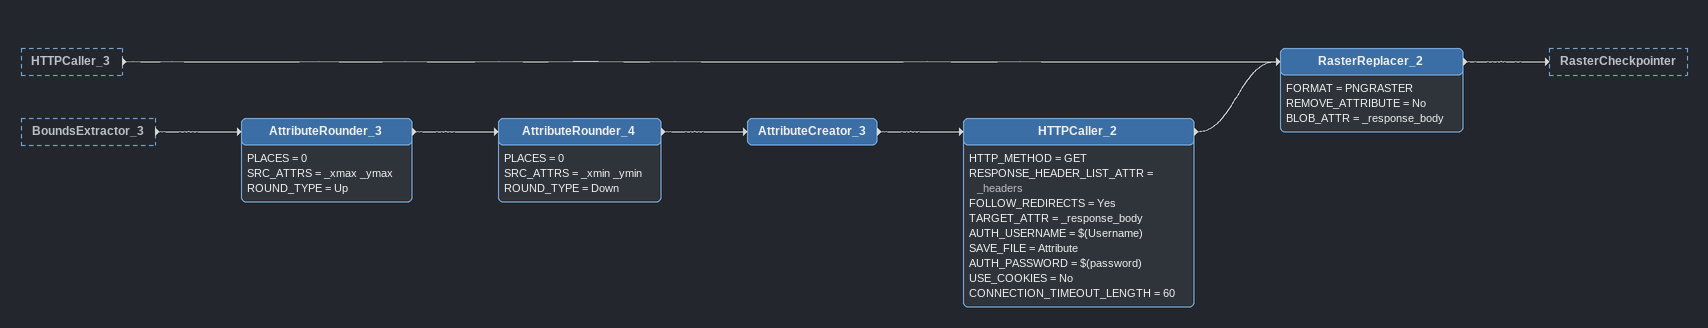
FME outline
HTTPCaller_3 [outside]
    -> RasterReplacer_2
BoundsExtractor_3 [outside]
    -> AttributeRounder_3
AttributeRounder_3
    PLACES = 0
    SRC_ATTRS = _xmax _ymax
    ROUND_TYPE = Up
    -> AttributeRounder_4
AttributeRounder_4
    PLACES = 0
    SRC_ATTRS = _xmin _ymin
    ROUND_TYPE = Down
    -> AttributeCreator_3
AttributeCreator_3
    -> HTTPCaller_2
HTTPCaller_2
    HTTP_METHOD = GET
    RESPONSE_HEADER_LIST_ATTR = _headers
    FOLLOW_REDIRECTS = Yes
    TARGET_ATTR = _response_body
    AUTH_USERNAME = $(Username)
    SAVE_FILE = Attribute
    AUTH_PASSWORD = $(password)
    USE_COOKIES = No
    CONNECTION_TIMEOUT_LENGTH = 60
    -> RasterReplacer_2
RasterReplacer_2
    FORMAT = PNGRASTER
    REMOVE_ATTRIBUTE = No
    BLOB_ATTR = _response_body
    -> RasterCheckpointer
